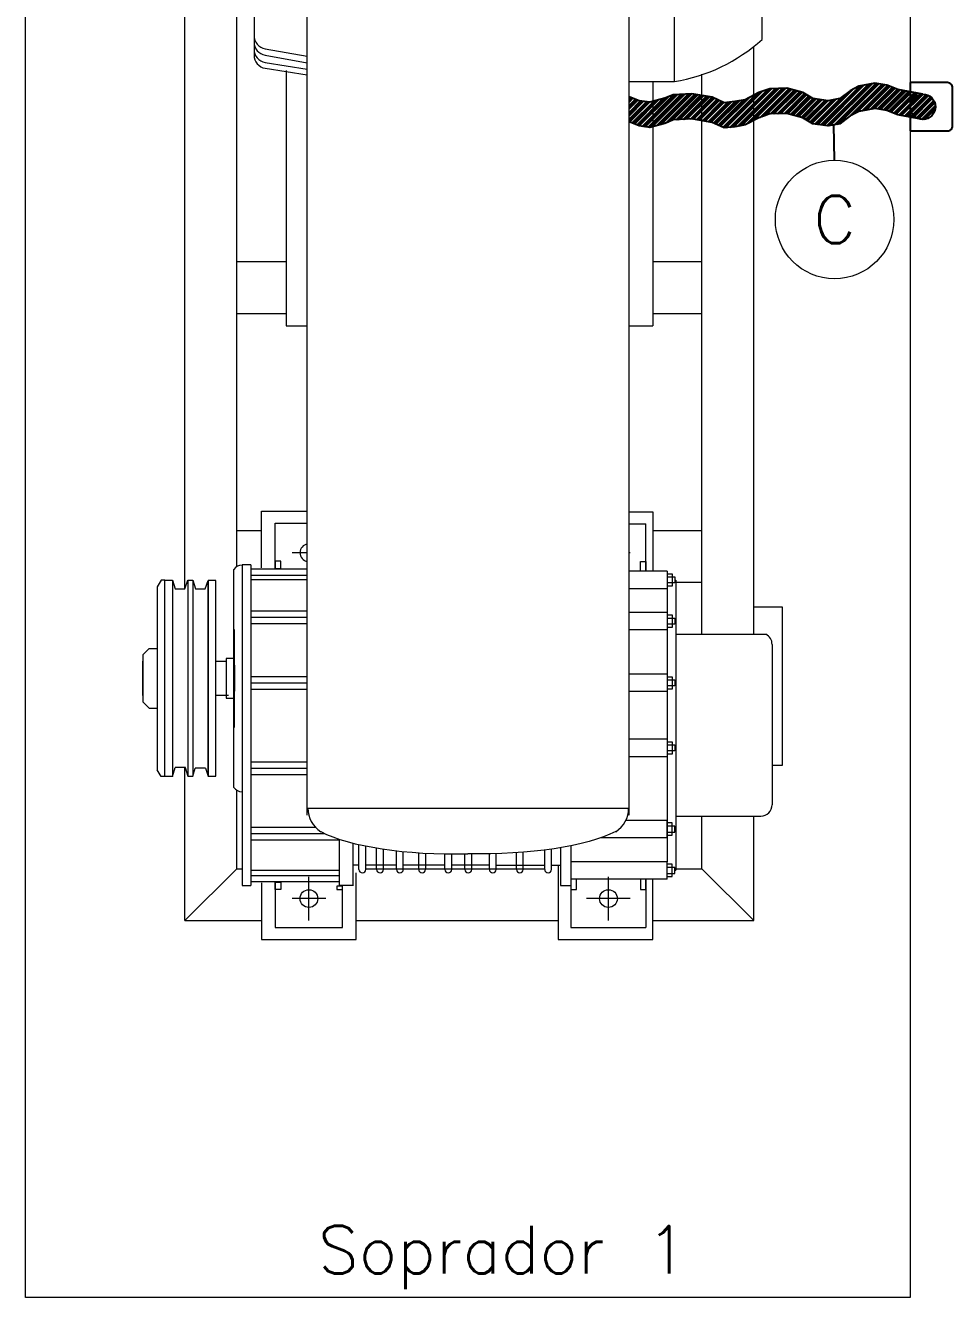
# Model space of a CAD drawing. Header units: millimetres. Extents: x 100 to 940, y 100 to 694.
# Drawn here: x 263.68 to 291.04, y 525.02 to 562.76 of the extents above; entities that cross this region are included whole.
import ezdxf
from ezdxf.enums import TextEntityAlignment as Align

# ---------------------------------------------------------------- set-up
doc = ezdxf.new("R2010")
doc.units = ezdxf.units.MM
for name, color, linetype, lineweight in [('02', 2, 'Continuous', 9), ('Aço 1020', 6, 'Continuous', 9), ('M-EQUIP', 250, 'Continuous', 9), ('SGC-Anotaçoes (Dados da Peça)', 5, 'Continuous', 0)]:
    doc.layers.add(name, color=color, linetype=linetype, lineweight=lineweight)
doc.styles.add('SGC_Anotaçoes_Dados_da_Peça', font='txt.shx')

# ---------------------------------------------------------------- blocks, each defined once
blk = doc.blocks.new('SP52W')
at = {"layer": 'M-EQUIP', "color": 1, "linetype": 'Continuous'}
for p, q in [((-154.8, 0), (-234.7, 0)), ((-234.7, 0), (-234.7, -82.7)), ((-193.7, -41), (-234.7, 0)), ((79.8, 0), (-79.8, 0)), ((215.4, 0), (154.8, 0)), ((174.4, -41), (215.4, 0)), ((215.4, 0), (215.4, -121)), ((-173.1, -41), (-193.7, -41)), ((-193.7, -41), (-193.7, -82.7)), ((72.3, -41), (-69.3, -41)), ((174.4, -41), (170.2, -41)), ((174.4, -41), (174.4, -103.2)), ((197.1, -114.4), (197.1, -269.1)), ((199.2, -120.6), (197.1, -114.4)), ((199.2, -120.6), (207.2, -120.6)), ((209.1, -114.4), (207.2, -120.6)), ((209.1, -269.4), (209.1, -114.4)), ((213, -114.4), (209.1, -114.4)), ((213, -269.4), (213, -114.4)), ((215.3, -121), (213, -114.4)), ((225.2, -114), (223.1, -121)), ((231.2, -114), (234.3, -114)), ((234.3, -114), (237.3, -119.2)), ((237.3, -264.2), (237.3, -119.2)), ((215, -121), (223.1, -121)), ((243.7, -168.2), (237.3, -168.2)), ((248.7, -173.2), (243.7, -168.2)), ((248.7, -210.2), (248.7, -173.2)), ((248.7, -183.1), (248.7, -191.7)), ((248.7, -200.3), (248.7, -183.1)), ((248.7, -191.7), (248.7, -200.3)), ((191, -205.3), (182.8, -205.3)), ((243.7, -215.2), (248.7, -210.2)), ((243.7, -215.2), (237.3, -215.2)), ((-234.7, -226.6), (-234.7, -691.5)), ((-193.7, -226.6), (-193.7, -669.6)), ((-173.1, -267.7), (-193.7, -267.7)), ((199.3, -262.6), (197.1, -269.1)), ((207, -262.6), (199.3, -262.6)), ((209.1, -269.4), (207, -262.6)), ((213, -269.4), (209.1, -269.4)), ((215.4, -262.6), (213, -269.4)), ((215.4, -262.6), (215.4, -714.7)), ((223.1, -262.6), (215.4, -262.6)), ((225.2, -269.4), (223.1, -262.6)), ((231.2, -269.4), (234.3, -269.4)), ((234.3, -269.4), (237.3, -264.2)), ((174.4, -280.1), (174.4, -783.8)), ((-154.8, -308.7), (-193.7, -308.7)), ((174.4, -308.7), (154.8, -308.7)), ((-136.2, -470.7), (-154.8, -470.7)), ((-154.8, -663.9), (-154.8, -470.7)), ((135.2, -470.7), (118.6, -470.7)), ((135.2, -672.5), (135.2, -470.7)), ((-193.7, -480.2), (-154.8, -480.2)), ((135.2, -480.2), (174.4, -480.2)), ((-193.7, -521.2), (-154.8, -521.2)), ((135.2, -521.2), (174.4, -521.2))]:
    blk.add_line(p, q, dxfattribs=at)
at = {"layer": 'M-EQUIP', "color": 1}
for p, q in [((-90, 5.4), (-149.4, 5.4)), ((-149.4, -32.2), (-149.4, 5.4)), ((-90, -32.2), (-90, 5.4)), ((-119.7, -0.1), (-119.7, -34.7)), ((117.3, -0.1), (117.3, -34.7)), ((-137, -17.4), (-102.4, -17.4)), ((103.9, -17.4), (130.6, -17.4)), ((-90, -59.1), (-90, -27.8)), ((-81.8, -27.8), (-90, -27.8)), ((-81.8, -57.6), (-81.8, -27.8)), ((82.1, -27.8), (93.4, -27.8)), ((82.5, -61.3), (82.5, -27.8)), ((93.4, -64.4), (93.4, -27.8)), ((163.2, -281.4), (163.2, -27.8)), ((170.2, -27.8), (163.2, -27.8)), ((170.2, -281.4), (170.2, -27.8)), ((-173.1, -269.4), (-173.1, -39.9)), ((-172.3, -39.9), (-173.1, -39.9)), ((-172.3, -37.3), (-172.3, -42)), ((-166.1, -37.3), (-172.3, -37.3)), ((-170, -34.9), (-170, -44.7)), ((-166.1, -34.9), (-170, -34.9)), ((-166.1, -32.8), (-90, -32.8)), ((-166.1, -32.8), (-166.1, -46.6)), ((163.2, -30.8), (93.4, -30.8)), ((163.2, -31), (93.4, -31)), ((163.2, -31), (93.4, -31)), ((163.2, -35.8), (93.4, -35.8)), ((93.4, -39.7), (163.2, -39.7)), ((-172.3, -42), (-166.1, -42)), ((-170, -44.7), (-166.1, -44.7)), ((-166.1, -269.4), (-166.1, -46.6)), ((-166.1, -46.6), (-90, -46.6)), ((-74.7, -43.8), (-81.8, -43.8)), ((-74.7, -40.5), (-74.7, -56.5)), ((-69.3, -40.5), (-69.3, -55.7)), ((-30.9, -43.8), (-69.3, -43.8)), ((-52.3, -40.5), (-52.3, -54)), ((-46.9, -40.5), (-46.9, -53.6)), ((-30.9, -40.5), (-30.9, -52.9)), ((-25.5, -40.5), (-25.5, -52.8)), ((-25.5, -43.8), (4.3, -43.8)), ((-11.5, -40.5), (-11.5, -52.8)), ((-6.1, -40.5), (-6.1, -52.8)), ((4.3, -40.5), (4.3, -52.7)), ((9.7, -40.5), (9.7, -52.8)), ((9.7, -43.8), (42.6, -43.8)), ((24.9, -40.5), (24.9, -53.3)), ((30.4, -40.5), (30.4, -53.7)), ((42.6, -40.5), (42.6, -54.7)), ((48, -40.5), (48, -55.2)), ((48, -43.8), (72.3, -43.8)), ((58.3, -40.5), (58.3, -56.6)), ((63.7, -40.5), (63.7, -57.4)), ((72.3, -40.5), (72.3, -59)), ((77.7, -40.5), (77.7, -60.1)), ((77.7, -43.8), (82.1, -43.8)), ((-172.3, -69.9), (-172.3, -74.6)), ((-166.1, -69.9), (-172.3, -69.9)), ((-170, -67.5), (-170, -77.3)), ((-166.1, -67.5), (-170, -67.5)), ((-166.1, -65.4), (-113.6, -65.4)), ((-166.1, -65.4), (-166.1, -79.2)), ((163.2, -64), (93.4, -64)), ((163.2, -69), (105.1, -69)), ((-172.3, -74.6), (-166.1, -74.6)), ((-170, -77.3), (-166.1, -77.3)), ((-166.1, -79.2), (-133.4, -79.2)), ((163.2, -74), (112.2, -74)), ((-173.1, -82.7), (-240.2, -82.7)), ((-136.2, -83.5), (-136.2, -942.5)), ((-135.6, -88.8), (118.6, -88.8)), ((51.1, -88.8), (118, -88.8)), ((118.6, -83.5), (118.6, -98.6)), ((118.6, -88.8), (118.6, -942.5)), ((-249.2, -218.5), (-249.2, -91.7)), ((176.8, -105.3), (176.8, -277.9)), ((163.2, -115.6), (118.6, -115.6)), ((163.2, -120.6), (118.6, -120.6)), ((-166.1, -143.6), (-166.1, -129.7)), ((-166.1, -129.7), (-136.2, -129.7)), ((163.2, -125.6), (118.6, -125.6)), ((-172.3, -139), (-172.3, -134.3)), ((-172.3, -134.3), (-166.1, -134.3)), ((-166.1, -139), (-172.3, -139)), ((-170, -131.6), (-166.1, -131.6)), ((-170, -141.5), (-170, -131.6)), ((-166.1, -141.5), (-170, -141.5)), ((-166.1, -143.6), (-136.2, -143.6)), ((176.2, -152.9), (176.2, -230.4)), ((176.2, -176.1), (176.2, -178.1)), ((182.8, -176.1), (176.2, -176.1)), ((180.8, -178.1), (191, -178.1)), ((182.8, -178.1), (182.8, -176.1)), ((182.8, -178.1), (191, -178.1)), ((182.8, -205.3), (182.8, -178.1)), ((182.8, -178.1), (191, -178.1)), ((182.8, -178.1), (191, -178.1)), ((248.8, -178.1), (248.8, -191.7)), ((248.8, -205.3), (248.8, -178.1)), ((-172.3, -190.4), (-172.3, -185.8)), ((-172.3, -185.8), (-166.1, -185.8)), ((-166.1, -190.4), (-172.3, -190.4)), ((-170, -183.1), (-166.1, -183.1)), ((-170, -192.9), (-170, -183.1)), ((-166.1, -181.2), (-136.2, -181.2)), ((-166.1, -195), (-166.1, -181.2)), ((163.2, -183.1), (118.6, -183.1)), ((163.2, -188.1), (118.6, -188.1)), ((176.2, -202), (176.2, -181.4)), ((176.2, -181.4), (176.2, -202)), ((-166.1, -192.9), (-170, -192.9)), ((-166.1, -195), (-136.2, -195)), ((163.2, -193.1), (118.6, -193.1)), ((248.8, -191.7), (248.8, -205.3)), ((176.2, -205.3), (176.2, -207.3)), ((176.2, -207.3), (182.8, -207.3)), ((182.8, -207.3), (182.8, -205.3)), ((191, -205.3), (182.8, -205.3)), ((-173.1, -226.6), (-244.2, -226.6)), ((-166.1, -230), (-136.2, -230)), ((-166.1, -243.9), (-166.1, -230)), ((-172.3, -239.3), (-172.3, -234.6)), ((-172.3, -234.6), (-166.1, -234.6)), ((-166.1, -239.3), (-172.3, -239.3)), ((-170, -231.9), (-166.1, -231.9)), ((-170, -241.8), (-170, -231.9)), ((163.2, -235.2), (118.6, -235.2)), ((163.2, -240.2), (118.6, -240.2)), ((-166.1, -241.8), (-170, -241.8)), ((-166.1, -243.9), (-136.2, -243.9)), ((163.2, -245.2), (118.6, -245.2)), ((-172.3, -269.4), (-173.1, -269.4)), ((-172.3, -271.9), (-172.3, -267.2)), ((-172.3, -267.2), (-166.1, -267.2)), ((-170, -264.5), (-166.1, -264.5)), ((-170, -274.4), (-170, -264.5)), ((-166.1, -276.5), (-166.1, -262.6)), ((-166.1, -262.6), (-136.2, -262.6)), ((118.6, -269.6), (163.2, -269.6)), ((-166.1, -271.9), (-172.3, -271.9)), ((-166.1, -274.4), (-170, -274.4)), ((-166.1, -276.5), (-136.2, -276.5)), ((-149.4, -276.4), (-149.4, -314)), ((163.2, -273.4), (118.6, -273.4)), ((163.2, -278.2), (118.6, -278.2)), ((163.2, -278.2), (118.6, -278.2)), ((163.2, -278.4), (118.6, -278.4)), ((163.2, -281.4), (170.2, -281.4)), ((-137, -291.1), (-136.2, -291.1)), ((118.6, -291.1), (130.6, -291.1)), ((-136.2, -314), (-149.4, -314)), ((-136.2, -663.9), (-172, -663.9)), ((-172, -663.9), (-172, -936.9)), ((151.9, -674.4), (118.6, -669.3)), ((151.9, -678.9), (118.6, -673.8)), ((151.9, -684.7), (118.6, -678.8)), ((151.9, -689.8), (118.6, -683.9)), ((160.7, -794.9), (160.7, -684.9)), ((-241.3, -697.2), (-241.3, -902.7))]:
    blk.add_line(p, q, dxfattribs=at)
at = {"layer": 'M-EQUIP', "color": 1, "linetype": 'Continuous'}
for points in [[(-79.8, -43.7), (-79.8, 14.9), (-154.8, 14.9), (-154.8, -32.7)], [(154.8, -29.9), (154.8, 14.9), (79.8, 14.9), (79.8, -37.8)], [(-249.2, -122.9), (-257.3, -122.9), (-257.3, -247.9), (-234.7, -247.9)], [(-136.2, -323.5), (-154.8, -323.5), (-154.8, -276.5)], [(154.8, -279.1), (154.8, -324), (118.6, -324)]]:
    blk.add_lwpolyline(points, dxfattribs=at)
at = {"layer": 'M-EQUIP', "color": 1}
for points in [[(143.9, -30.4), (143.9, 5.4), (90.7, 5.4), (90.7, -27.2)], [(-145, -32.2), (-145, -24.5), (-149.4, -24.5), (-149.4, -32.2)], [(-90, -32.2), (-90, -24.5), (-94.4, -24.5), (-94.4, -32.2)], [(-145, -276.4), (-145, -284.1), (-149.4, -284.1), (-149.4, -276.4)], [(143.9, -278.6), (143.9, -314.5), (118.6, -314.5)]]:
    blk.add_lwpolyline(points, dxfattribs=at)
for points in [[(90.7, -24.5), (90.7, -27.2), (95.1, -27.2), (95.1, -24.5)], [(143.9, -24.5), (143.9, -30.4), (139.5, -30.4), (139.5, -24.5)], [(143.9, -284.5), (143.9, -278.6), (139.5, -278.6), (139.5, -284.5)]]:
    blk.add_lwpolyline(points, close=True, dxfattribs=at)
at = {"layer": 'M-EQUIP', "color": 1, "linetype": 'Continuous'}
for points in [[(197.1, -269.1), (197.1, -114.4), (191, -114.4), (191, -269.1)], [(225.2, -269.4), (225.2, -114), (231.2, -114), (231.2, -269.4)]]:
    blk.add_lwpolyline(points, close=True, dxfattribs=at)
at = {"layer": 'M-EQUIP', "color": 1}
for centre in [(-119.7, -17.4), (117.3, -17.4)]:
    blk.add_circle(centre, 7.04, dxfattribs=at)
for centre, radius, start, end in [((-72, -40.5), 2.71, 0, 180), ((-49.6, -40.5), 2.71, 0, 180), ((-28.2, -40.5), 2.71, 0, 180), ((-8.8, -40.5), 2.71, 0, 180), ((7, -40.5), 2.71, 0, 180), ((27.7, -40.5), 2.71, 0, 180), ((45.3, -40.5), 2.71, 0, 180), ((61, -40.5), 2.71, 0, 180), ((75, -40.5), 2.71, 0, 180), ((-240.2, -91.7), 9, 90, 180), ((170.2, -110.1), 8.15, 36.2648, 90), ((-240.2, -218.5), 9, 180, 243.6121), ((170.2, -273.1), 8.15, 270, 323.7352), ((117.3, -291.1), 7.04, 280.5262, 79.4738), ((-150.4, -797.7), 135.5, 99.1526, 132.1106), ((150, -684.9), 10.7, 0, 80), ((150, -689.4), 10.7, 0, 80), ((150, -695.2), 10.7, 0, 80), ((150, -700.3), 10.7, 0, 80)]:
    blk.add_arc(centre, radius, start, end, dxfattribs=at)
at = {"layer": 'M-EQUIP', "color": 1, "ltscale": 500}
for centre, start, end in [((-113.9, -88.8), 121.9458, 180.3416), ((96.3, -88.8), 359.6584, 58.0542)]:
    blk.add_arc(centre, 21.8, start, end, dxfattribs=at)
at = {"layer": 'M-EQUIP', "color": 1, "ltscale": 500, "extrusion": (0, 0, -1)}
blk.add_ellipse((-11.6, -89.1), major_axis=(-128.6, 2.2), ratio=0.281937, start_param=0.479341, end_param=1.590998, dxfattribs=at)
at = {"layer": 'M-EQUIP', "color": 1, "ltscale": 500}
blk.add_ellipse((-5.2, -89.1), major_axis=(-127.6, -2.3), ratio=0.284191, start_param=3.620078, end_param=4.731943, dxfattribs=at)

msp = doc.modelspace()

# ---------------------------------------------------------------- hatches: boundary and pattern name
h = msp.add_hatch()
h.set_pattern_fill('ANSI34', color=2, scale=0.0075)
h.set_pattern_definition([(45, (-1208.10968, 297.56865), (-0.101027881, 0.101027881), []), (45, (-1208.076, 297.56865), (-0.101027881, 0.101027881), []), (45, (-1208.04232, 297.56865), (-0.101027881, 0.101027881), []), (45, (-1208.00865, 297.56865), (-0.101027881, 0.101027881), [])])
h.paths.add_polyline_path([(289.933, 560.793), (289.565, 560.859), (289.239, 560.992), (288.883, 561.051), (288.408, 560.962), (288.156, 560.829), (287.844, 560.592), (287.503, 560.532), (287.043, 560.592), (286.746, 560.77), (286.271, 560.903), (285.767, 560.888), (285.44, 560.77), (285.292, 560.693), (285.292, 559.943), (285.44, 560.02), (285.767, 560.138), (286.271, 560.153), (286.746, 560.02), (287.043, 559.842), (287.503, 559.782), (287.844, 559.842), (288.156, 560.079), (288.408, 560.212), (288.883, 560.301), (289.239, 560.242), (289.565, 560.109), (289.933, 560.043)])
h.paths.add_polyline_path([(285.292, 560.693), (285.039, 560.562), (284.728, 560.503), (284.416, 560.473), (284.06, 560.636), (283.754, 560.688), (283.754, 559.938), (284.06, 559.886), (284.416, 559.723), (284.728, 559.753), (285.039, 559.812), (285.292, 559.943)])
h.paths.add_polyline_path([(283.754, 560.688), (283.452, 560.74), (282.903, 560.71), (282.65, 560.607), (282.298, 560.513), (282.298, 559.763), (282.65, 559.857), (282.903, 559.96), (283.452, 559.99), (283.754, 559.938)])
h.paths.add_polyline_path([(282.298, 560.513), (282.205, 560.488), (281.894, 560.532), (281.601, 560.649), (281.601, 559.899), (281.894, 559.782), (282.205, 559.738), (282.298, 559.763)])
h.paths.add_polyline_path([(290.308, 560.726), (289.933, 560.793), (289.933, 560.351, -0.414214)])
h.paths.add_polyline_path([(289.933, 560.351), (289.933, 560.043), (290.178, 559.999, -0.314334)])
h.paths.add_polyline_path([(289.933, 560.351, 0.314334), (290.178, 559.999), (290.308, 559.976, 0.414214), (290.683, 560.351, 1)])

# ---------------------------------------------------------------- linework, layer by layer
at = {"color": 2}
msp.add_line((289.933, 561.068), (289.933, 559.635), dxfattribs=at)
at = {"color": 5}
msp.add_line((287.691, 558.763), (287.673, 559.812), dxfattribs=at)
at = {"color": 2}
for points in [[(290.308, 560.726), (289.565, 560.859), (289.239, 560.992), (288.883, 561.051), (288.408, 560.962), (288.156, 560.829), (287.844, 560.592), (287.503, 560.532), (287.043, 560.592), (286.746, 560.77), (286.271, 560.903), (285.767, 560.888), (285.44, 560.77), (285.039, 560.562), (284.728, 560.503), (284.416, 560.473), (284.06, 560.636), (283.452, 560.74), (282.903, 560.71), (282.65, 560.607), (282.205, 560.488), (281.894, 560.532), (281.597, 560.651)], [(290.308, 559.976), (289.565, 560.109), (289.239, 560.242), (288.883, 560.301), (288.408, 560.212), (288.156, 560.079), (287.844, 559.842), (287.503, 559.782), (287.043, 559.842), (286.746, 560.02), (286.271, 560.153), (285.767, 560.138), (285.44, 560.02), (285.039, 559.812), (284.728, 559.753), (284.416, 559.723), (284.06, 559.886), (283.452, 559.99), (282.903, 559.96), (282.65, 559.857), (282.205, 559.738), (281.894, 559.782), (281.597, 559.901)]]:
    msp.add_lwpolyline(points, dxfattribs=at)
msp.add_lwpolyline([(289.933, 559.635), (291.041, 559.635, 0.414214), (291.191, 559.785), (291.191, 560.918, 0.414214), (291.041, 561.068), (289.933, 561.068)], format="xyb", dxfattribs=at)
msp.add_circle((290.308, 560.351), 0.375, dxfattribs=at)
at = {"layer": 'Aço 1020'}
msp.add_lwpolyline([(263.683, 600.019), (289.933, 600.019), (289.933, 525.019), (263.683, 525.019)], close=True, dxfattribs=at)
at = {"layer": 'SGC-Anotaçoes (Dados da Peça)'}
msp.add_circle((287.691, 557.005), 1.758, dxfattribs=at)

# ---------------------------------------------------------------- block references
at = {"layer": '02', "xscale": 0.03750000000000001, "yscale": 0.03750000000000001, "zscale": 0.03750000000000001, "rotation": 180}
msp.add_blockref('SP52W', (276.492, 536.204), dxfattribs=at)

# ---------------------------------------------------------------- texts
at = {"layer": 'SGC-Anotaçoes (Dados da Peça)', "style": 'SGC_Anotaçoes_Dados_da_Peça'}
for s, height, p in [('C', 1.406, (287.691, 557.005)), ('Soprador 1', 1.4062, (277.844, 526.439))]:
    msp.add_text(s, height=height, dxfattribs=at).set_placement(p, align=Align.MIDDLE_CENTER)

doc.saveas('drawing.dxf')
